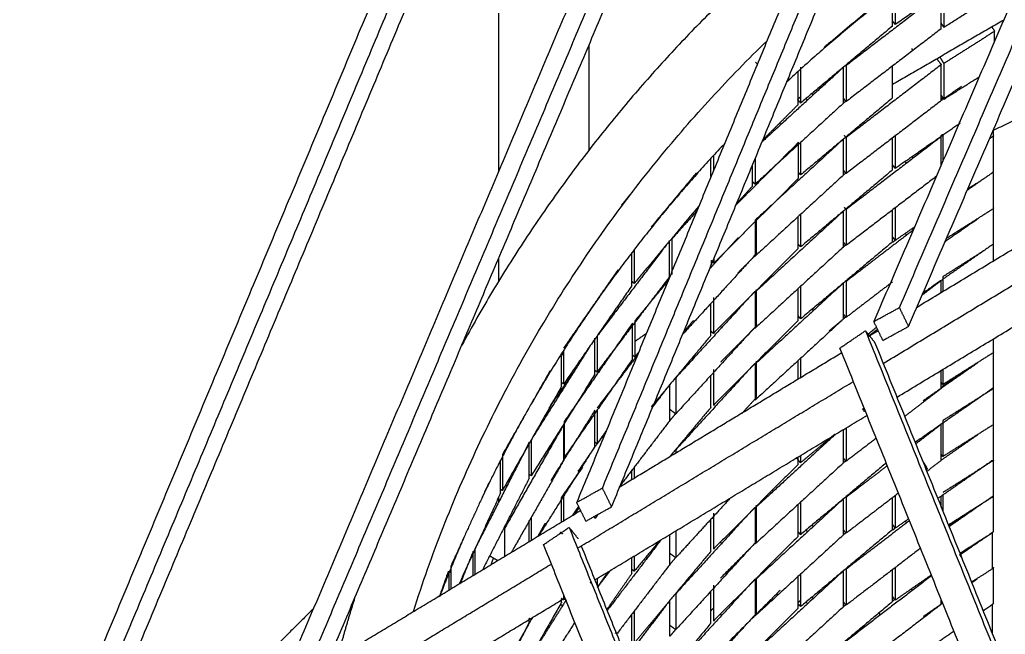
# Model space of a CAD drawing. Header units: millimetres. Extents: x 507.9 to 541, y 40.2 to 69.3.
# Drawn here: x 512.648 to 514.291, y 48.321 to 49.346 of the extents above; entities that cross this region are included whole.
import ezdxf

# ---------------------------------------------------------------- set-up
doc = ezdxf.new("R2010")
doc.units = ezdxf.units.MM
doc.layers.add('Make2D$Visible$Curves', color=7, linetype='Continuous', true_color=0x000000)

msp = doc.modelspace()

# ---------------------------------------------------------------- linework, layer by layer
at = {"layer": 'Make2D$Visible$Curves', "color": 18, "lineweight": -3, "true_color": 0x000000}
for points in [[(513.47849, 49.95765), (513.06307, 48.96514), (512.64765, 47.97263)], [(512.69102, 47.99787), (513.10023, 48.97527), (513.50943, 49.95268)], [(513.8054, 49.94098), (513.44819, 49.09725), (513.09099, 48.25351)], [(513.13386, 48.27709), (513.48526, 49.10682), (513.83665, 49.93655)], [(512.70628, 47.96641), (513.11393, 48.94011), (513.52158, 49.9138)], [(513.14908, 48.24569), (513.50047, 49.07542), (513.85187, 49.90516)], [(514.13384, 49.89266), (513.85519, 49.21658), (513.57654, 48.5405)], [(513.61944, 48.56449), (513.89241, 49.22651), (514.16538, 49.88853)], [(513.63472, 48.53324), (513.90769, 49.19526), (514.18066, 49.85728)], [(514.5064, 49.8504), (514.28919, 49.34632), (514.07198, 48.84224)], [(514.11484, 48.86554), (514.32614, 49.35566), (514.53744, 49.84577)], [(514.13001, 48.83405), (514.34132, 49.32416), (514.55262, 49.81428)], [(513.44655, 49.09335), (513.44655, 49.41396), (513.44655, 49.73457)], [(514.27179, 49.45167), (514.18972, 49.39453), (514.10765, 49.3374)], [(514.31907, 49.4151), (514.25404, 49.37392), (514.18901, 49.33274)], [(514.10765, 49.39411), (514.10765, 49.36575), (514.10765, 49.3374)], [(514.18901, 49.39274), (514.18901, 49.36274), (514.18901, 49.33274)], [(514.18448, 49.39059), (514.10509, 49.32978), (514.0257, 49.26898)], [(514.10322, 49.33506), (514.10322, 49.36276), (514.10322, 49.39046)], [(514.18448, 49.33059), (514.18448, 49.36059), (514.18448, 49.39059)], [(514.07344, 49.37012), (514.03175, 49.3352), (513.99006, 49.30027)], [(514.10765, 49.3374), (514.10543, 49.34058), (514.10322, 49.34376)], [(514.28867, 49.34478), (514.19597, 49.29121), (514.10327, 49.23763)], [(514.10322, 49.33506), (514.02656, 49.27084), (513.9499, 49.20663)], [(514.18448, 49.33059), (514.10509, 49.26978), (514.0257, 49.20898)], [(514.18901, 49.33274), (514.18674, 49.33631), (514.18448, 49.33989)], [(514.27349, 49.32624), (514.23125, 49.29949), (514.18901, 49.27274)], [(514.26896, 49.33339), (514.27123, 49.32981), (514.27349, 49.32624)], [(514.27349, 49.30989), (514.27349, 49.31807), (514.27349, 49.32624)], [(513.59655, 49.30228), (513.59655, 49.21489), (513.59655, 49.1275)], [(514.13751, 49.29406), (514.13651, 49.29564), (514.13551, 49.29722)], [(514.04415, 49.28558), (514.04478, 49.28482), (514.04541, 49.28407)], [(514.17706, 49.28028), (514.18077, 49.27543), (514.18448, 49.27059)], [(514.18901, 49.27274), (514.18566, 49.27802), (514.18231, 49.28331)], [(513.87491, 49.27454), (513.8767, 49.27276), (513.87848, 49.27098)], [(513.8771, 49.26971), (513.87786, 49.27042), (513.87863, 49.27112)], [(514.02138, 49.26643), (513.95361, 49.2042), (513.88583, 49.14197)], [(513.9499, 49.26663), (513.9499, 49.23663), (513.9499, 49.20663)], [(514.02138, 49.20643), (514.02138, 49.23643), (514.02138, 49.26643)], [(514.0257, 49.26898), (514.02553, 49.2692), (514.02536, 49.26943)], [(514.18448, 49.27059), (514.10509, 49.20978), (514.0257, 49.14898)], [(514.0257, 49.26898), (514.0257, 49.23918), (514.0257, 49.20938)], [(514.10322, 49.21506), (514.10322, 49.2418), (514.10322, 49.26854)], [(514.18448, 49.21059), (514.18448, 49.24059), (514.18448, 49.27059)], [(514.18901, 49.27274), (514.18901, 49.24298), (514.18901, 49.21323)], [(513.94569, 49.2039), (513.94569, 49.23156), (513.94569, 49.25922)], [(513.99808, 49.24504), (513.99763, 49.24563), (513.99717, 49.24623)], [(514.248, 49.2501), (514.2185, 49.23142), (514.18901, 49.21274)], [(514.21846, 49.23454), (514.20133, 49.22262), (514.1842, 49.21069)], [(513.94482, 49.21189), (513.94551, 49.21253), (513.94621, 49.21317)], [(513.9499, 49.20663), (513.94781, 49.20912), (513.94572, 49.21162)], [(513.94578, 49.21363), (513.94801, 49.2155), (513.95024, 49.21737)], [(514.10322, 49.21506), (514.02656, 49.15084), (513.9499, 49.08663)], [(513.95925, 49.21411), (513.96043, 49.21283), (513.9616, 49.21154)], [(513.9711, 49.22026), (513.97014, 49.22152), (513.96917, 49.22278)], [(514.0257, 49.20898), (514.02354, 49.21179), (514.02138, 49.21461)], [(514.18448, 49.21059), (514.10509, 49.14978), (514.0257, 49.08898)], [(514.18901, 49.21274), (514.18674, 49.21631), (514.18448, 49.21989)], [(514.18485, 49.21391), (514.18694, 49.21524), (514.18904, 49.21656)], [(514.02138, 49.20643), (513.94772, 49.1388), (513.87406, 49.07117)], [(513.94569, 49.2039), (513.91649, 49.17464), (513.88729, 49.14538)], [(514.02597, 49.21035), (514.02361, 49.20837), (514.02125, 49.20639)], [(514.14417, 48.86636), (514.42211, 49.03442), (514.70006, 49.20248)], [(513.91482, 49.17297), (513.91596, 49.17183), (513.9171, 49.17069)], [(514.21582, 49.17271), (514.16174, 49.13505), (514.10765, 49.0974)], [(514.21562, 49.17503), (514.21485, 49.17454), (514.21407, 49.17405)], [(514.2146, 49.17275), (514.21497, 49.17298), (514.21534, 49.17321)], [(514.27156, 49.15045), (514.27156, 49.15641), (514.27156, 49.16236)], [(514.02138, 49.14643), (513.94772, 49.0788), (513.87406, 49.01117)], [(513.89584, 49.15117), (513.89521, 49.15192), (513.89457, 49.15268)], [(514.02138, 49.08643), (514.02138, 49.11643), (514.02138, 49.14643)], [(514.02516, 49.14968), (514.02411, 49.15106), (514.02305, 49.15244)], [(514.18448, 49.15059), (514.10509, 49.08978), (514.0257, 49.02898)], [(514.0257, 49.14898), (514.0257, 49.1194), (514.0257, 49.08982)], [(514.10322, 49.09506), (514.10322, 49.1217), (514.10322, 49.14835)], [(514.10765, 49.15174), (514.10765, 49.12482), (514.10765, 49.09791)], [(514.18374, 49.15221), (514.18543, 49.15339), (514.18712, 49.15457)], [(514.18448, 49.10114), (514.18448, 49.12587), (514.18448, 49.15059)], [(514.18707, 49.15409), (514.18707, 49.13172), (514.18707, 49.10934)], [(514.27179, 49.15167), (514.26839, 49.1493), (514.26499, 49.14693)], [(514.27179, 49.09167), (514.27179, 49.12106), (514.27179, 49.15045)], [(513.94659, 49.14126), (513.89461, 49.08917), (513.84262, 49.03708)], [(513.94659, 49.08126), (513.94659, 49.11126), (513.94659, 49.14126)], [(513.9499, 49.1408), (513.9499, 49.11371), (513.9499, 49.08663)], [(514.16335, 49.13441), (514.16297, 49.13502), (514.16258, 49.13564)], [(513.80047, 49.08382), (513.80047, 49.09913), (513.80047, 49.11445)], [(513.80441, 49.11873), (513.80441, 49.10606), (513.80441, 49.09339)], [(513.87406, 49.11371), (513.87406, 49.09244), (513.87406, 49.07117)], [(514.0878, 48.77239), (514.36954, 48.94274), (514.65127, 49.11309)], [(514.13777, 49.11481), (514.13699, 49.11605), (514.13621, 49.11728)], [(513.86999, 49.06825), (513.86999, 49.08604), (513.86999, 49.10383)], [(514.10765, 49.0974), (514.10543, 49.10058), (514.10322, 49.10376)], [(514.12438, 49.10905), (514.12547, 49.10764), (514.12655, 49.10622)], [(513.7763, 49.09028), (513.73858, 49.04507), (513.70087, 48.99986)], [(513.94659, 49.08126), (513.87595, 49.01048), (513.80531, 48.9397)], [(514.02138, 49.08643), (513.94772, 49.0188), (513.87406, 48.95117)], [(513.9499, 49.08663), (513.94825, 49.0886), (513.94659, 49.09057)], [(514.10322, 49.09506), (514.02656, 49.03084), (513.9499, 48.96663)], [(514.0257, 49.08898), (514.02354, 49.09179), (514.02138, 49.09461)], [(514.02549, 49.08995), (514.02349, 49.08828), (514.02149, 49.0866)], [(514.17654, 49.08451), (514.10149, 49.02703), (514.02644, 48.96954)], [(514.27179, 49.09167), (514.24988, 49.07641), (514.22797, 49.06116)], [(514.27156, 49.03045), (514.27156, 49.06045), (514.27156, 49.09045)], [(513.86999, 49.06825), (513.8566, 49.05356), (513.84321, 49.03886)], [(513.87406, 49.07117), (513.87203, 49.07339), (513.86999, 49.07561)], [(514.24361, 49.07276), (514.23631, 49.06813), (514.229, 49.0635)], [(513.6517, 49.03702), (513.66083, 49.04797), (513.66996, 49.05891)], [(513.66137, 49.04776), (513.66166, 49.04808), (513.66196, 49.0484)], [(513.66142, 49.04772), (513.66139, 49.04774), (513.66137, 49.04776)], [(513.65187, 49.03764), (513.6525, 49.03717), (513.65312, 49.03669)], [(513.78066, 49.0355), (513.7265, 48.97059), (513.67235, 48.90567)], [(513.84661, 49.04107), (513.84575, 49.04201), (513.84489, 49.04295)], [(514.0257, 49.02898), (514.0244, 49.03068), (514.0231, 49.03238)], [(514.10765, 49.03174), (514.10765, 49.00495), (514.10765, 48.97815)], [(514.11072, 48.71604), (514.38094, 48.87943), (514.65117, 49.04282)], [(514.27156, 49.03045), (514.23252, 49.00574), (514.19349, 48.98102)], [(514.27179, 49.03167), (514.27143, 49.03141), (514.27107, 49.03116)], [(514.27179, 48.97167), (514.27179, 49.00097), (514.27179, 49.03027)], [(513.77666, 49.02582), (513.75617, 49.00333), (513.73569, 48.98084)], [(513.77002, 49.02275), (513.77112, 49.02184), (513.77221, 49.02093)], [(513.77784, 49.02711), (513.7767, 49.02825), (513.77556, 49.02939)], [(514.02138, 49.02643), (513.94772, 48.9588), (513.87406, 48.89117)], [(513.94569, 48.9639), (513.94569, 48.99042), (513.94569, 49.01694)], [(513.9499, 49.02098), (513.9499, 48.99381), (513.9499, 48.96663)], [(514.02136, 49.02646), (514.02137, 49.02644), (514.02138, 49.02643)], [(514.02138, 48.96643), (514.02138, 48.99643), (514.02138, 49.02643)], [(514.0257, 49.02898), (514.0257, 48.99947), (514.0257, 48.96996)], [(514.10322, 48.97506), (514.10322, 49.0017), (514.10322, 49.02835)], [(514.24546, 49.01334), (514.2182, 48.99436), (514.19095, 48.97539)], [(513.87406, 49.01117), (513.87406, 48.98142), (513.87406, 48.95166)], [(513.87659, 48.95582), (513.87659, 48.98347), (513.87659, 49.01112)], [(514.08315, 49.01258), (514.08306, 49.01271), (514.08297, 49.01284)], [(514.14005, 48.99996), (514.12385, 48.98868), (514.10765, 48.9774)], [(514.13774, 48.99486), (514.13697, 48.99607), (514.13621, 48.99728)], [(513.73529, 48.98041), (513.73515, 48.98055), (513.735, 48.98068)], [(513.73529, 48.98041), (513.73529, 48.95041), (513.73529, 48.92041)], [(513.84593, 48.98226), (513.82222, 48.95631), (513.79851, 48.93036)], [(514.1377, 48.99476), (514.0817, 48.95187), (514.0257, 48.90898)], [(514.10765, 48.9774), (514.10543, 48.98058), (514.10322, 48.98376)], [(514.12445, 48.98896), (514.1255, 48.98759), (514.12655, 48.98622)], [(513.72643, 48.97048), (513.66866, 48.89446), (513.6109, 48.81844)], [(513.73149, 48.91714), (513.73149, 48.94714), (513.73149, 48.97714)], [(513.94569, 48.9639), (513.87505, 48.89312), (513.80441, 48.82234)], [(514.02138, 48.96643), (513.94772, 48.8988), (513.87406, 48.83117)], [(513.9499, 48.96663), (513.9478, 48.96914), (513.94569, 48.97165)], [(514.10322, 48.97506), (514.02656, 48.91084), (513.9499, 48.84663)], [(514.0257, 48.96898), (514.02354, 48.97179), (514.02138, 48.97461)], [(514.02588, 48.97028), (514.02381, 48.96854), (514.02173, 48.9668)], [(514.10358, 48.97459), (514.10555, 48.9761), (514.10752, 48.97761)], [(514.27179, 48.97167), (514.21289, 48.93066), (514.15399, 48.88966)], [(514.2711, 48.97118), (514.27133, 48.97082), (514.27156, 48.97045)], [(514.27156, 48.94339), (514.27156, 48.95692), (514.27156, 48.97045)], [(513.44655, 48.90964), (513.44655, 48.92886), (513.44655, 48.94809)], [(513.6687, 48.90224), (513.6687, 48.92976), (513.6687, 48.95729)], [(513.67235, 48.9622), (513.67235, 48.93393), (513.67235, 48.90567)], [(513.87659, 48.95582), (513.81497, 48.88838), (513.75336, 48.82095)], [(513.87742, 48.95549), (513.86103, 48.93907), (513.84465, 48.92266)], [(513.87406, 48.95117), (513.87382, 48.95144), (513.87357, 48.9517)], [(514.25537, 48.9602), (514.22122, 48.93858), (514.18707, 48.91695)], [(513.80137, 48.9366), (513.80116, 48.93635), (513.80095, 48.93609)], [(513.80137, 48.9366), (513.80137, 48.94035), (513.80137, 48.9441)], [(513.80531, 48.9397), (513.80334, 48.94166), (513.80137, 48.94363)], [(513.80531, 48.94698), (513.80531, 48.94334), (513.80531, 48.9397)], [(513.64528, 48.92846), (513.60002, 48.86317), (513.55476, 48.79787)], [(513.73149, 48.91714), (513.67099, 48.83752), (513.61049, 48.7579)], [(514.04415, 48.92558), (514.04478, 48.92482), (514.04541, 48.92407)], [(514.18707, 48.91695), (514.18707, 48.90473), (514.18707, 48.8925)], [(513.6687, 48.90224), (513.61173, 48.82006), (513.55476, 48.73787)], [(513.67235, 48.90567), (513.67052, 48.9072), (513.6687, 48.90872)], [(513.72855, 48.90931), (513.7009, 48.87617), (513.67325, 48.84303)], [(514.02138, 48.90643), (513.94936, 48.8403), (513.87733, 48.77417)], [(513.9499, 48.9008), (513.9499, 48.87371), (513.9499, 48.84663)], [(514.02138, 48.84643), (514.02138, 48.87643), (514.02138, 48.90643)], [(514.0257, 48.90898), (514.02548, 48.90927), (514.02525, 48.90957)], [(514.0257, 48.90898), (514.0257, 48.8793), (514.0257, 48.84962)], [(514.1033, 48.90842), (514.0649, 48.879), (514.0265, 48.84959)], [(514.18448, 48.91059), (514.16863, 48.89845), (514.15279, 48.88632)], [(514.18448, 48.89095), (514.18448, 48.90077), (514.18448, 48.91059)], [(513.87351, 48.89244), (513.80759, 48.82031), (513.74168, 48.74817)], [(513.80441, 48.88234), (513.80441, 48.85234), (513.80441, 48.82234)], [(513.87406, 48.89117), (513.87387, 48.89138), (513.87368, 48.89159)], [(513.87406, 48.89117), (513.87406, 48.86117), (513.87406, 48.83117)], [(513.87659, 48.83582), (513.87659, 48.86582), (513.87659, 48.89582)], [(513.94569, 48.8439), (513.94569, 48.87042), (513.94569, 48.89694)], [(513.64658, 48.86528), (513.64547, 48.8662), (513.64436, 48.86713)], [(513.80047, 48.81925), (513.80047, 48.84588), (513.80047, 48.87251)], [(514.07198, 48.84224), (514.09341, 48.85389), (514.11484, 48.86554)], [(514.13001, 48.83405), (514.12242, 48.84979), (514.11484, 48.86554)], [(513.8458, 48.86195), (513.84536, 48.86243), (513.84491, 48.86292)], [(513.9499, 48.84663), (513.9478, 48.84914), (513.94569, 48.85165)], [(513.9711, 48.86026), (513.97014, 48.86152), (513.96917, 48.86278)], [(514.02594, 48.85033), (514.0117, 48.8384), (513.99747, 48.82648)], [(514.0257, 48.84898), (514.02354, 48.85179), (514.02138, 48.85461)], [(513.6696, 48.8396), (513.61263, 48.75741), (513.55566, 48.67523)], [(513.6696, 48.7796), (513.6696, 48.8096), (513.6696, 48.8396)], [(513.67325, 48.84303), (513.67325, 48.81303), (513.67325, 48.78303)], [(513.87659, 48.83582), (513.80914, 48.76199), (513.74168, 48.68817)], [(513.77109, 48.84404), (513.76297, 48.8343), (513.75486, 48.82457)], [(513.94569, 48.8439), (513.87505, 48.77312), (513.80441, 48.70234)], [(513.8185, 48.83169), (513.81736, 48.83293), (513.81622, 48.83417)], [(513.87707, 48.83515), (513.84669, 48.8047), (513.81631, 48.77426)], [(514.02138, 48.84643), (513.94772, 48.7788), (513.87406, 48.71117)], [(514.07683, 48.83295), (514.06901, 48.8264), (514.06118, 48.81984)], [(514.08715, 48.81074), (514.07956, 48.82649), (514.07198, 48.84224)], [(514.08715, 48.81074), (514.10858, 48.82239), (514.13001, 48.83405)], [(513.61049, 48.8179), (513.61049, 48.7879), (513.61049, 48.7579)], [(513.61862, 48.8286), (513.61835, 48.82883), (513.61807, 48.82906)], [(513.80047, 48.81925), (513.75076, 48.75966), (513.70105, 48.70007)], [(513.80441, 48.82234), (513.80244, 48.82431), (513.80047, 48.82628)], [(513.87406, 48.83117), (513.87363, 48.83164), (513.8732, 48.83211)], [(514.01552, 48.79798), (514.03681, 48.81241), (514.0581, 48.82684)], [(514.07345, 48.80777), (514.06578, 48.8173), (514.0581, 48.82684)], [(514.0581, 48.82684), (514.26215, 48.32125), (514.46621, 47.81566)], [(514.06249, 48.81697), (514.07109, 48.82217), (514.07969, 48.82737)], [(514.07856, 48.82946), (514.07172, 48.82422), (514.06487, 48.81898)], [(513.607, 48.75431), (513.607, 48.78431), (513.607, 48.81431)], [(514.07345, 48.80777), (514.27751, 48.30218), (514.48156, 47.79659)], [(514.27156, 48.79045), (514.27156, 48.80187), (514.27156, 48.81329)], [(513.59663, 48.79779), (513.54864, 48.72136), (513.50065, 48.64492)], [(513.55143, 48.73413), (513.55143, 48.76155), (513.55143, 48.78897)], [(513.55151, 48.78548), (513.55319, 48.78767), (513.55486, 48.78987)], [(513.55476, 48.79422), (513.55476, 48.76605), (513.55476, 48.73787)], [(513.67784, 48.78625), (513.64427, 48.7422), (513.61069, 48.69816)], [(513.64731, 48.56593), (513.83294, 48.67817), (514.01857, 48.79041)], [(513.67325, 48.78303), (513.67143, 48.78455), (513.6696, 48.78607)], [(513.67981, 48.79089), (513.67653, 48.78696), (513.67325, 48.78303)], [(513.77096, 48.78387), (513.7719, 48.78308), (513.77285, 48.78229)], [(514.4339, 47.75914), (514.22471, 48.27856), (514.01552, 48.79798)], [(514.27156, 48.79045), (514.22932, 48.7637), (514.18707, 48.73695)], [(514.27179, 48.79167), (514.27143, 48.79141), (514.27107, 48.79116)], [(514.27179, 48.73167), (514.27179, 48.76106), (514.27179, 48.79045)], [(513.6696, 48.7796), (513.61263, 48.69741), (513.55566, 48.61523)], [(513.87335, 48.77227), (513.80751, 48.70022), (513.74168, 48.62817)], [(513.87406, 48.77117), (513.87406, 48.74117), (513.87406, 48.71117)], [(513.87659, 48.71582), (513.87659, 48.74582), (513.87659, 48.77582)], [(513.94569, 48.74635), (513.94569, 48.76164), (513.94569, 48.77694)], [(513.9499, 48.7808), (513.9499, 48.76484), (513.9499, 48.74889)], [(514.24489, 48.77294), (514.19967, 48.74146), (514.15446, 48.70999)], [(513.53194, 48.75986), (513.49225, 48.69007), (513.45257, 48.62027)], [(513.607, 48.75431), (513.55383, 48.66961), (513.50065, 48.58492)], [(513.53083, 48.69889), (513.55047, 48.72721), (513.57011, 48.75554)], [(513.61049, 48.7579), (513.60875, 48.75923), (513.607, 48.76055)], [(513.61322, 48.7607), (513.61379, 48.7603), (513.61436, 48.75991)], [(513.80047, 48.69925), (513.80047, 48.72588), (513.80047, 48.75251)], [(513.80441, 48.76234), (513.80441, 48.73234), (513.80441, 48.70234)], [(514.18448, 48.73059), (514.18448, 48.74576), (514.18448, 48.76093)], [(514.18448, 48.73273), (514.19957, 48.74323), (514.21466, 48.75374)], [(514.18707, 48.7622), (514.18707, 48.74958), (514.18707, 48.73695)], [(514.21466, 48.75374), (514.21509, 48.75312), (514.21552, 48.7525)], [(513.55143, 48.73413), (513.502, 48.6472), (513.45257, 48.56027)], [(513.55476, 48.73787), (513.55309, 48.73903), (513.55143, 48.74018)], [(513.57805, 48.46416), (513.80804, 48.60323), (514.03803, 48.74229)], [(513.59655, 48.73766), (513.59655, 48.73593), (513.59655, 48.73421)], [(513.73192, 48.73719), (513.71743, 48.71818), (513.70294, 48.69918)], [(513.73192, 48.67719), (513.73192, 48.70719), (513.73192, 48.73719)], [(513.74168, 48.74817), (513.74168, 48.71863), (513.74168, 48.68909)], [(513.84572, 48.74203), (513.84532, 48.74248), (513.84491, 48.74292)], [(514.18707, 48.73695), (514.18578, 48.739), (514.18448, 48.74105)], [(514.18448, 48.73059), (514.15407, 48.7073), (514.12366, 48.68401)], [(514.27179, 48.73167), (514.20648, 48.6862), (514.14117, 48.64074)], [(514.27156, 48.73045), (514.22932, 48.7037), (514.18707, 48.67695)], [(514.2711, 48.73118), (514.27133, 48.73082), (514.27156, 48.73045)], [(514.27156, 48.67045), (514.27156, 48.70045), (514.27156, 48.73045)], [(513.71159, 48.71052), (513.71112, 48.71087), (513.71065, 48.71122)], [(513.87659, 48.71582), (513.86422, 48.70228), (513.85185, 48.68874)], [(513.87406, 48.71117), (513.87363, 48.71164), (513.8732, 48.71211)], [(513.52512, 48.68787), (513.52604, 48.68734), (513.52696, 48.68682)], [(513.53088, 48.69873), (513.53088, 48.69857), (513.53088, 48.69841)], [(513.53316, 48.69669), (513.53202, 48.69755), (513.53088, 48.69841)], [(513.607, 48.69431), (513.57009, 48.63553), (513.53319, 48.57674)], [(513.607, 48.63431), (513.607, 48.66431), (513.607, 48.69431)], [(513.60702, 48.41147), (513.83397, 48.5487), (514.06093, 48.68593)], [(513.61069, 48.69461), (513.61069, 48.66638), (513.61069, 48.63816)], [(513.70127, 48.70033), (513.70186, 48.69989), (513.70245, 48.69944)], [(513.74168, 48.68817), (513.7368, 48.6918), (513.73192, 48.69542)], [(513.74139, 48.68843), (513.73668, 48.68279), (513.73197, 48.67714)], [(513.80047, 48.69925), (513.76633, 48.65833), (513.73219, 48.6174)], [(514.05304, 48.69588), (514.05449, 48.69699), (514.05594, 48.6981)], [(514.05681, 48.69618), (514.05554, 48.69512), (514.05428, 48.69406)], [(514.05795, 48.69368), (514.0567, 48.69272), (514.05545, 48.69176)], [(513.55499, 48.67088), (513.50556, 48.58395), (513.45613, 48.49702)], [(513.55477, 48.67101), (513.55488, 48.67095), (513.55499, 48.67088)], [(513.55499, 48.61088), (513.55499, 48.64088), (513.55499, 48.67088)], [(513.55566, 48.67523), (513.55566, 48.64523), (513.55566, 48.61523)], [(513.73192, 48.67719), (513.68957, 48.62164), (513.64723, 48.56609)], [(514.18448, 48.67059), (514.16338, 48.65443), (514.14229, 48.63827)], [(514.18448, 48.61059), (514.18448, 48.64059), (514.18448, 48.67059)], [(514.18707, 48.67695), (514.18707, 48.64695), (514.18707, 48.61695)], [(514.27156, 48.67045), (514.22932, 48.6437), (514.18707, 48.61695)], [(514.27179, 48.67167), (514.27143, 48.67141), (514.27107, 48.67116)], [(514.27179, 48.61167), (514.27179, 48.64125), (514.27179, 48.67084)], [(513.62616, 48.66087), (513.60242, 48.62663), (513.57869, 48.59239)], [(513.62397, 48.65558), (513.61733, 48.64687), (513.61069, 48.63816)], [(514.00759, 48.65377), (513.94245, 48.59396), (513.87731, 48.53415)], [(514.0067, 48.65421), (513.9783, 48.63042), (513.9499, 48.60663)], [(514.02138, 48.60643), (514.02138, 48.63442), (514.02138, 48.66241)], [(514.0257, 48.66463), (514.0257, 48.63706), (514.0257, 48.60948)], [(514.16335, 48.65441), (514.16297, 48.65502), (514.16258, 48.65564)], [(514.24508, 48.65307), (514.21478, 48.63198), (514.18448, 48.61089)], [(514.24444, 48.65328), (514.24458, 48.65305), (514.24473, 48.65283)], [(513.49749, 48.64103), (513.45207, 48.55195), (513.40665, 48.46286)], [(513.49749, 48.58103), (513.49749, 48.61103), (513.49749, 48.64103)], [(513.50065, 48.64492), (513.50065, 48.61492), (513.50065, 48.58492)], [(513.61069, 48.63816), (513.60891, 48.6395), (513.60713, 48.64084)], [(513.99808, 48.64504), (513.99763, 48.64563), (513.99717, 48.64623)], [(514.07616, 48.64762), (514.05127, 48.62856), (514.02639, 48.6095)], [(513.45257, 48.62027), (513.45257, 48.59027), (513.45257, 48.56027)], [(513.607, 48.63431), (513.55957, 48.55876), (513.51214, 48.48322)], [(513.53248, 48.63129), (513.53153, 48.63195), (513.53059, 48.6326)], [(513.74168, 48.62817), (513.74168, 48.62558), (513.74168, 48.62299)], [(513.9499, 48.61879), (513.9499, 48.61271), (513.9499, 48.60663)], [(514.18707, 48.61695), (514.18578, 48.619), (514.18448, 48.62105)], [(513.44958, 48.55625), (513.44958, 48.58357), (513.44958, 48.61089)], [(513.55499, 48.61088), (513.51143, 48.53427), (513.46786, 48.45765)], [(513.54993, 48.60341), (513.55282, 48.60719), (513.5557, 48.61097)], [(513.73192, 48.61719), (513.73141, 48.61652), (513.7309, 48.61586)], [(513.94569, 48.6039), (513.87505, 48.53312), (513.80441, 48.46234)], [(514.02138, 48.60643), (513.94772, 48.5388), (513.87406, 48.47117)], [(513.9499, 48.60663), (513.94652, 48.61067), (513.94313, 48.6147)], [(513.94569, 48.6039), (513.94569, 48.61008), (513.94569, 48.61625)], [(514.09277, 48.6063), (514.02133, 48.54647), (513.9499, 48.48663)], [(514.0257, 48.60898), (514.02354, 48.61179), (514.02138, 48.61461)], [(514.02592, 48.61031), (514.02369, 48.60845), (514.02146, 48.60658)], [(514.16069, 48.59861), (514.1568, 48.60477), (514.1529, 48.61092)], [(514.18448, 48.61059), (514.1725, 48.60141), (514.16051, 48.59223)], [(514.27179, 48.61167), (514.22535, 48.57934), (514.17891, 48.54701)], [(514.27156, 48.61045), (514.22932, 48.5837), (514.18707, 48.55695)], [(514.27116, 48.61108), (514.27136, 48.61077), (514.27156, 48.61045)], [(514.27156, 48.55045), (514.27156, 48.58045), (514.27156, 48.61045)], [(513.50065, 48.58492), (513.49907, 48.58592), (513.49749, 48.58691)], [(513.55128, 48.54839), (513.5689, 48.5738), (513.58651, 48.59921)], [(513.6687, 48.57925), (513.6687, 48.58695), (513.6687, 48.59465)], [(513.67235, 48.59905), (513.67235, 48.59006), (513.67235, 48.58107)], [(514.09477, 48.60188), (514.06024, 48.57543), (514.0257, 48.54898)], [(514.15199, 48.59301), (514.15271, 48.59206), (514.15344, 48.59112)], [(514.15872, 48.59737), (514.15958, 48.59791), (514.16043, 48.59845)], [(514.15961, 48.59542), (514.16089, 48.59631), (514.16218, 48.5972)], [(513.42997, 48.57325), (513.39828, 48.50376), (513.36659, 48.43428)], [(513.49749, 48.58103), (513.45866, 48.50487), (513.41983, 48.42871)], [(513.44958, 48.55625), (513.41499, 48.48039), (513.3804, 48.40454)], [(513.45257, 48.56027), (513.45108, 48.56112), (513.44958, 48.56197)], [(513.55476, 48.5534), (513.55476, 48.53177), (513.55476, 48.51013)], [(513.57654, 48.5405), (513.59799, 48.5525), (513.61944, 48.56449)], [(513.63472, 48.53324), (513.62708, 48.54887), (513.61944, 48.56449)], [(514.11339, 48.55614), (514.06998, 48.52289), (514.02657, 48.48964)], [(514.04415, 48.56558), (514.04478, 48.56482), (514.04541, 48.56407)], [(513.44655, 48.54111), (513.44655, 48.54535), (513.44655, 48.54959)], [(513.55143, 48.50799), (513.55143, 48.52833), (513.55143, 48.54868)], [(513.59182, 48.50925), (513.58418, 48.52488), (513.57654, 48.5405)], [(513.57915, 48.54196), (513.57839, 48.54254), (513.57762, 48.54312)], [(513.83303, 48.54814), (513.78758, 48.4984), (513.74213, 48.44866)], [(514.02138, 48.54643), (513.94772, 48.4788), (513.87406, 48.41117)], [(513.94569, 48.4839), (513.94569, 48.51042), (513.94569, 48.53694)], [(513.9499, 48.5408), (513.9499, 48.51371), (513.9499, 48.48663)], [(514.02138, 48.48643), (514.02138, 48.51643), (514.02138, 48.54643)], [(514.0257, 48.54898), (514.0257, 48.51922), (514.0257, 48.48945)], [(514.10322, 48.49506), (514.10322, 48.52186), (514.10322, 48.54866)], [(514.10765, 48.55174), (514.10765, 48.52457), (514.10765, 48.4974)], [(514.18433, 48.55078), (514.1844, 48.55069), (514.18448, 48.55059)], [(514.18448, 48.53267), (514.18448, 48.54163), (514.18448, 48.55059)], [(514.18707, 48.55269), (514.18707, 48.53967), (514.18707, 48.52665)], [(514.27156, 48.55045), (514.23414, 48.52676), (514.19673, 48.50307)], [(514.27179, 48.55167), (514.23472, 48.52586), (514.19765, 48.50005)], [(514.27179, 48.49167), (514.27179, 48.521), (514.27179, 48.55034)], [(513.16005, 48.27131), (513.37184, 48.39937), (513.58363, 48.52743)], [(513.43734, 48.52302), (513.43609, 48.52346), (513.43484, 48.52391)], [(513.57975, 48.53393), (513.57447, 48.52632), (513.5692, 48.5187)], [(513.58059, 48.53225), (513.57736, 48.5271), (513.57413, 48.52196)], [(513.59182, 48.50925), (513.61327, 48.52125), (513.63472, 48.53324)], [(513.61217, 48.5207), (513.60981, 48.5173), (513.60746, 48.51389)], [(513.87333, 48.53225), (513.80751, 48.46021), (513.74168, 48.38817)], [(513.80441, 48.52234), (513.80441, 48.49234), (513.80441, 48.46234)], [(513.87406, 48.53117), (513.87406, 48.50117), (513.87406, 48.47117)], [(513.87659, 48.47582), (513.87659, 48.50582), (513.87659, 48.53582)], [(513.49749, 48.47535), (513.49749, 48.4927), (513.49749, 48.51006)], [(513.50065, 48.51532), (513.50065, 48.4964), (513.50065, 48.47749)], [(513.52411, 48.50609), (513.51776, 48.49493), (513.51141, 48.48376)], [(513.607, 48.51431), (513.607, 48.51602), (513.607, 48.51774)], [(513.80047, 48.45925), (513.80047, 48.48588), (513.80047, 48.51251)], [(514.1316, 48.51009), (514.07865, 48.46953), (514.0257, 48.42898)], [(514.10765, 48.4974), (514.10543, 48.50058), (514.10322, 48.50376)], [(514.13064, 48.5134), (514.11914, 48.5054), (514.10765, 48.4974)], [(514.12443, 48.50899), (514.12549, 48.50761), (514.12655, 48.50622)], [(514.19721, 48.50201), (514.20686, 48.50812), (514.21651, 48.51423)], [(514.21651, 48.51423), (514.21674, 48.51387), (514.21697, 48.5135)], [(513.45613, 48.49702), (513.45581, 48.49721), (513.45548, 48.49739)], [(513.45613, 48.49702), (513.45613, 48.47373), (513.45613, 48.45045)], [(513.52132, 48.47009), (513.54261, 48.48448), (513.5639, 48.49888)], [(513.54941, 48.49059), (513.54873, 48.48938), (513.54804, 48.48817)], [(513.54936, 48.4905), (513.55121, 48.48933), (513.55306, 48.48817)], [(513.5639, 48.49888), (513.83715, 47.81827), (514.11039, 47.13766)], [(513.57926, 48.47978), (513.57158, 48.48933), (513.5639, 48.49888)], [(513.74168, 48.49289), (513.74168, 48.4709), (513.74168, 48.44891)], [(513.84572, 48.50203), (513.84532, 48.50248), (513.84491, 48.50292)], [(513.9499, 48.48663), (513.9479, 48.48902), (513.94589, 48.49141)], [(514.10322, 48.49506), (514.02656, 48.43084), (513.9499, 48.36663)], [(513.94996, 48.49661), (513.95006, 48.4967), (513.95015, 48.49679)], [(513.95906, 48.49431), (513.96033, 48.49293), (513.9616, 48.49154)], [(513.9711, 48.50026), (513.97014, 48.50152), (513.96917, 48.50278)], [(514.0257, 48.49013), (514.02345, 48.48824), (514.0212, 48.48636)], [(514.02516, 48.48968), (514.02327, 48.49215), (514.02138, 48.49461)], [(514.10383, 48.49478), (514.10557, 48.49612), (514.10732, 48.49745)], [(514.27001, 48.48974), (514.24286, 48.47255), (514.21571, 48.45536)], [(514.27179, 48.49167), (514.24379, 48.47218), (514.2158, 48.45269)], [(514.27001, 48.42974), (514.27001, 48.45974), (514.27001, 48.48974)], [(513.71773, 48.47858), (513.67263, 48.41942), (513.62753, 48.36025)], [(513.71518, 48.47701), (513.69376, 48.45134), (513.67235, 48.42567)], [(513.71159, 48.47052), (513.71103, 48.47094), (513.71046, 48.47136)], [(513.73192, 48.43719), (513.73192, 48.46209), (513.73192, 48.48699)], [(513.87659, 48.47582), (513.80923, 48.4021), (513.74187, 48.32838)], [(513.94569, 48.4839), (513.87505, 48.41312), (513.80441, 48.34234)], [(513.81824, 48.47196), (513.81723, 48.47307), (513.81622, 48.47417)], [(513.87406, 48.47117), (513.87363, 48.47164), (513.8732, 48.47211)], [(514.02138, 48.48643), (513.94772, 48.4188), (513.87406, 48.35117)], [(513.40385, 48.4587), (513.39322, 48.43229), (513.3826, 48.40588)], [(513.40385, 48.41872), (513.40385, 48.43871), (513.40385, 48.4587)], [(513.40665, 48.46286), (513.40665, 48.44164), (513.40665, 48.42042)], [(513.40775, 48.46453), (513.40766, 48.46459), (513.40756, 48.46464)], [(514.07804, 47.08119), (513.79968, 47.77564), (513.52132, 48.47009)], [(513.58407, 48.4678), (513.85491, 47.79319), (514.12576, 47.11857)], [(513.74168, 48.44817), (513.7368, 48.4518), (513.73192, 48.45542)], [(513.80047, 48.45925), (513.76629, 48.41828), (513.73211, 48.3773)], [(513.86426, 48.4623), (513.84036, 48.43836), (513.81647, 48.41442)], [(514.15021, 48.46434), (514.08839, 48.41699), (514.02656, 48.36964)], [(513.44479, 48.44348), (513.43803, 48.44732), (513.43127, 48.45116)], [(513.43405, 48.43699), (513.43601, 48.44246), (513.43797, 48.44793)], [(513.6687, 48.42224), (513.6687, 48.4355), (513.6687, 48.44877)], [(513.67235, 48.45097), (513.67235, 48.43832), (513.67235, 48.42567)], [(513.74167, 48.44877), (513.73682, 48.44296), (513.73197, 48.43714)], [(514.21466, 48.45374), (514.21666, 48.45087), (514.21866, 48.44799)], [(514.21651, 48.45423), (514.21674, 48.45387), (514.21697, 48.4535)], [(513.13197, 48.19444), (513.33318, 48.3161), (513.53438, 48.43776)], [(513.36243, 48.42562), (513.35492, 48.4043), (513.3474, 48.38297)], [(513.36684, 48.42315), (513.36541, 48.42388), (513.36398, 48.42461)], [(513.36398, 48.39462), (513.36398, 48.40961), (513.36398, 48.42461)], [(513.36659, 48.43428), (513.36659, 48.41524), (513.36659, 48.3962)], [(513.63285, 48.42723), (513.62177, 48.41269), (513.61069, 48.39816)], [(513.62906, 48.42507), (513.62025, 48.41235), (513.61144, 48.39964)], [(513.6687, 48.42224), (513.6477, 48.39194), (513.62669, 48.36164)], [(513.73192, 48.43719), (513.68752, 48.37895), (513.64313, 48.32071)], [(513.67235, 48.42567), (513.67052, 48.4272), (513.6687, 48.42872)], [(513.77096, 48.42387), (513.7719, 48.42308), (513.77285, 48.42229)], [(514.02138, 48.42643), (513.94772, 48.3588), (513.87406, 48.29117)], [(513.88569, 48.42378), (513.8862, 48.42328), (513.8867, 48.42278)], [(514.02138, 48.36643), (514.02138, 48.39643), (514.02138, 48.42643)], [(514.0257, 48.42898), (514.02543, 48.42933), (514.02516, 48.42968)], [(514.0257, 48.42898), (514.0257, 48.39957), (514.0257, 48.37016)], [(514.10322, 48.37506), (514.10322, 48.4017), (514.10322, 48.42835)], [(514.10765, 48.43175), (514.10765, 48.40458), (514.10765, 48.3774)], [(514.27001, 48.42974), (514.25261, 48.41873), (514.23522, 48.40771)], [(514.27179, 48.43167), (514.27074, 48.43093), (514.26969, 48.4302)], [(514.27179, 48.37167), (514.27179, 48.40167), (514.27179, 48.43167)], [(513.38569, 48.41355), (513.38521, 48.41379), (513.38472, 48.41404)], [(513.60164, 48.40499), (513.60045, 48.40588), (513.59926, 48.40678)], [(513.61069, 48.41372), (513.61069, 48.40761), (513.61069, 48.40151)], [(513.8732, 48.41211), (513.80744, 48.34014), (513.74168, 48.26817)], [(513.87406, 48.41117), (513.87363, 48.41164), (513.8732, 48.41211)], [(513.87406, 48.41117), (513.87406, 48.38117), (513.87406, 48.35117)], [(513.87659, 48.35582), (513.87659, 48.38524), (513.87659, 48.41466)], [(513.94569, 48.3639), (513.94569, 48.39045), (513.94569, 48.417)], [(513.9499, 48.4208), (513.9499, 48.39371), (513.9499, 48.36663)], [(513.99808, 48.40504), (513.99767, 48.40557), (513.99726, 48.40611)], [(514.16883, 48.4186), (514.09726, 48.36379), (514.0257, 48.30898)], [(514.16835, 48.41966), (514.138, 48.39853), (514.10765, 48.3774)], [(514.24376, 48.41215), (514.23975, 48.40936), (514.23573, 48.40657)], [(514.24289, 48.41257), (514.24311, 48.41221), (514.24334, 48.41186)], [(514.24319, 48.41276), (514.24342, 48.41242), (514.24366, 48.41208)], [(513.80047, 48.33925), (513.80047, 48.36588), (513.80047, 48.39251)], [(513.80441, 48.40234), (513.80441, 48.37234), (513.80441, 48.34234)], [(513.91569, 48.39384), (513.86599, 48.34404), (513.81628, 48.29423)], [(514.13642, 48.39378), (514.13562, 48.39505), (514.13482, 48.39632)], [(513.15406, 48.13759), (513.35558, 48.25944), (513.55709, 48.38128)], [(513.34706, 48.38318), (513.34641, 48.38348), (513.34575, 48.38378)], [(513.55143, 48.37413), (513.502, 48.2872), (513.45257, 48.20027)], [(513.55858, 48.37719), (513.53191, 48.3347), (513.50523, 48.29222)], [(513.55476, 48.37787), (513.55309, 48.37903), (513.55143, 48.38018)], [(513.55143, 48.37413), (513.55143, 48.37703), (513.55143, 48.37993)], [(513.55476, 48.38666), (513.55476, 48.38226), (513.55476, 48.37787)], [(513.55699, 48.38109), (513.55587, 48.37948), (513.55476, 48.37787)], [(513.55978, 48.37659), (513.55746, 48.37835), (513.55513, 48.3801)], [(513.55927, 48.37566), (513.5595, 48.37596), (513.55973, 48.37625)], [(513.73167, 48.37687), (513.69531, 48.32916), (513.65894, 48.28146)], [(513.73192, 48.37708), (513.70213, 48.34138), (513.67235, 48.30567)], [(513.73192, 48.31719), (513.73192, 48.34719), (513.73192, 48.37719)], [(513.74168, 48.38817), (513.74168, 48.35836), (513.74168, 48.32855)], [(513.84572, 48.38203), (513.84532, 48.38248), (513.84491, 48.38292)], [(513.94605, 48.37386), (513.94806, 48.37554), (513.95006, 48.37721)], [(514.10322, 48.37506), (514.02656, 48.31084), (513.9499, 48.24663)], [(513.95929, 48.37407), (513.96044, 48.37281), (513.9616, 48.37154)], [(513.9711, 48.38026), (513.97014, 48.38152), (513.96917, 48.38278)], [(514.0257, 48.36898), (514.02354, 48.37179), (514.02138, 48.37461)], [(514.10765, 48.3774), (514.10543, 48.38058), (514.10322, 48.38376)], [(514.10337, 48.37627), (514.10527, 48.37759), (514.10716, 48.37891)], [(514.187, 48.37264), (514.17079, 48.36136), (514.15459, 48.35008)], [(514.18448, 48.37059), (514.18448, 48.37451), (514.18448, 48.37844)], [(514.18552, 48.37624), (514.185, 48.37707), (514.18448, 48.37789)], [(514.18475, 48.37292), (514.18556, 48.37348), (514.18636, 48.37404)], [(513.54959, 48.37035), (513.55132, 48.36927), (513.55304, 48.36818)], [(513.67235, 48.35905), (513.67235, 48.33236), (513.67235, 48.30567)], [(513.87659, 48.35582), (513.80914, 48.28199), (513.74168, 48.20817)], [(513.80065, 48.36013), (513.80257, 48.36206), (513.80449, 48.36398)], [(513.94569, 48.3639), (513.87505, 48.29312), (513.80441, 48.22234)], [(514.02138, 48.36643), (513.94772, 48.2988), (513.87406, 48.23117)], [(513.9499, 48.36663), (513.9478, 48.36914), (513.94569, 48.37165)], [(514.026, 48.37037), (514.02361, 48.36837), (514.02122, 48.36637)], [(514.18448, 48.37059), (514.10509, 48.30978), (514.0257, 48.24898)], [(514.08297, 48.35284), (514.08182, 48.3545), (514.08066, 48.35616)], [(514.25899, 48.36277), (514.25664, 48.36128), (514.25429, 48.35979)], [(514.27179, 48.37167), (514.26307, 48.3656), (514.25436, 48.35953)], [(514.27001, 48.32076), (514.27001, 48.34525), (514.27001, 48.36974)], [(513.49749, 48.34103), (513.45207, 48.25195), (513.40665, 48.16286)], [(513.5007, 48.34492), (513.47663, 48.30259), (513.45257, 48.26027)], [(513.4948, 48.34366), (513.49482, 48.3437), (513.49485, 48.34374)], [(513.49749, 48.34103), (513.49749, 48.34398), (513.49749, 48.34693)], [(513.50065, 48.34492), (513.49907, 48.34592), (513.49749, 48.34691)], [(513.50311, 48.34884), (513.50188, 48.34688), (513.50065, 48.34492)], [(513.50065, 48.34746), (513.50065, 48.34619), (513.50065, 48.34492)], [(513.57343, 48.34084), (513.53704, 48.28288), (513.50065, 48.22492)], [(513.6687, 48.30224), (513.6687, 48.32843), (513.6687, 48.35461)], [(513.81824, 48.35196), (513.81723, 48.35307), (513.81622, 48.35417)], [(513.87406, 48.35117), (513.87368, 48.35158), (513.87331, 48.35199)], [(513.64196, 48.32367), (513.64132, 48.32275), (513.64068, 48.32182)], [(513.80047, 48.33925), (513.74491, 48.27265), (513.68936, 48.20606)], [(513.74168, 48.32817), (513.7368, 48.3318), (513.73192, 48.33542)], [(513.74109, 48.32807), (513.73653, 48.32261), (513.73197, 48.31714)], [(514.04415, 48.32558), (514.04478, 48.32482), (514.04541, 48.32407)], [(514.05573, 48.33198), (514.055, 48.33302), (514.05428, 48.33406)], [(514.20573, 48.32568), (514.15669, 48.29154), (514.10765, 48.2574)]]:
    msp.add_open_spline(points, degree=2, dxfattribs=at)
for points, weights, knots in [([(514.38795, 49.57545), (514.14004, 49.43929), (513.93252, 49.24711), (513.92976, 49.24456), (513.92702, 49.242)], [0.919093235242, 0.951523222837, 1, 0.999324469359, 0.998652054814], [3.14542537, 3.14542537, 3.14542537, 3.769279, 3.769279, 3.77797248, 3.77797248, 3.77797248]), ([(513.98096, 49.52152), (513.92114, 49.47287), (513.86457, 49.42048), (513.57381, 49.15123), (513.38506, 48.80278)], [0.974910092649, 0.986866096458, 1, 0.935973768903, 0.899939707001], [3.60025717, 3.60025717, 3.60025717, 3.769279, 3.769279, 4.59324047, 4.59324047, 4.59324047])]:
    msp.add_rational_spline(points, weights, degree=2, knots=knots, dxfattribs=at)
for points, weights in [([(513.30413, 48.35862), (513.47954, 48.90859), (513.8939, 49.31051)], [0.869343445868, 0.900074812584, 0.990617046573]), ([(514.41483, 49.22739), (514.34279, 49.19563), (514.27196, 49.16126)], [0.892256061654, 0.888804018906, 0.885659877364]), ([(513.82333, 49.139), (513.63539, 48.94005), (513.4994, 48.70256)], [0.973958747862, 0.932286625914, 0.905037165773]), ([(513.69287, 48.82234), (513.68304, 48.81551), (513.67325, 48.80863)], [0.86469686761, 0.864423049675, 0.864155960004]), ([(513.49621, 48.69696), (513.45373, 48.6223), (513.41694, 48.54467)], [0.90441693798, 0.896243876187, 0.889384111294]), ([(513.38894, 48.48328), (513.36713, 48.43353), (513.34768, 48.3828)], [0.884251471213, 0.880307580371, 0.876870375115]), ([(513.20612, 48.38038), (513.1907, 48.33139), (513.17739, 48.2818)], [0.868900633872, 0.866414375716, 0.864330892149]), ([(513.13764, 48.36329), (513.01656, 48.24484), (512.90513, 48.11727)], [0.854333348345, 0.853321135127, 0.853622551521])]:
    msp.add_rational_spline(points, weights, degree=2, dxfattribs=at)

doc.saveas('drawing.dxf')
